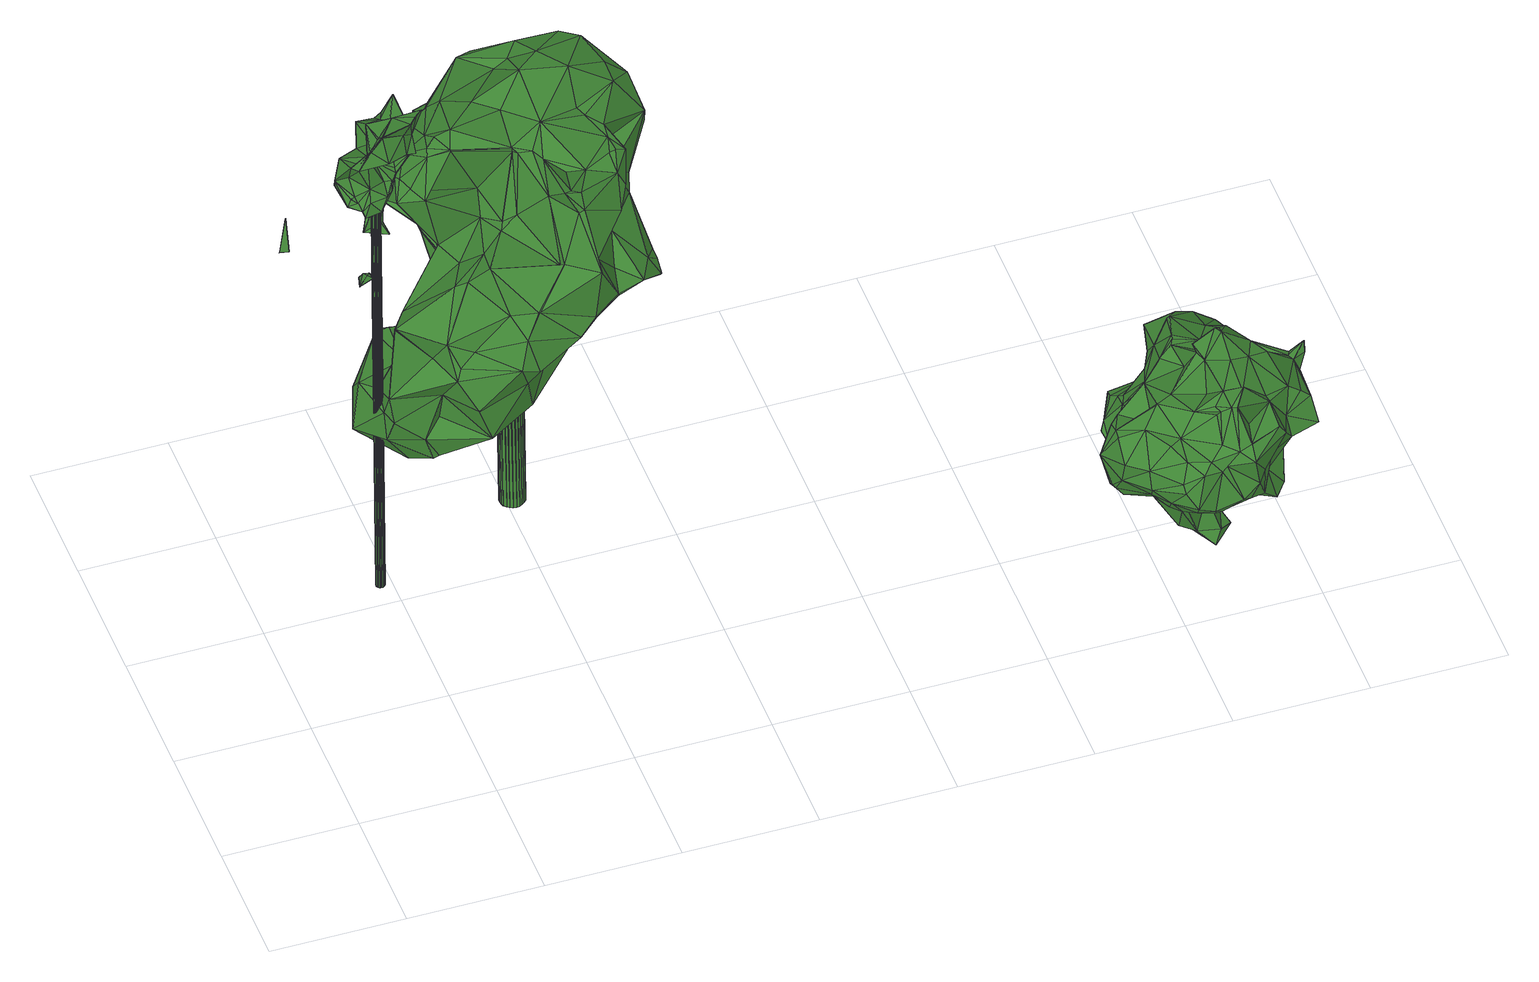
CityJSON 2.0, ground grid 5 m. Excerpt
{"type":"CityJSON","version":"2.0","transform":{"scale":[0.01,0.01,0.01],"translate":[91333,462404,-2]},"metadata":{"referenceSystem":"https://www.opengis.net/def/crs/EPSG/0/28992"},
"CityObjects":{
"tree1":{"type":"SolitaryVegetationObject","attributes":{"gtid":110,"crown_width_m":3.62,"crown_median_z":19.02,"trunk_H_m":19.34,"trunk_DBH_m":0.328,"trunk_radius_m":0.164,"trunk_base_height_m":-0.32,"original_gtid":"114"},"geometry":[{"type":"Solid","lod":"3","boundaries":[[[[0,1,2]],[[3,4,5]],[[6,7,8]],[[9,10,11]],[[12,13,6]],[[14,15,16]],[[17,18,19]],[[20,21,22]],[[23,22,21]],[[24,25,26]],[[27,28,29]],[[30,31,32]],[[33,3,34]],[[35,36,37]],[[38,10,39]],[[38,39,40]],[[41,42,43]],[[44,45,46]],[[47,48,49]],[[50,30,32]],[[17,21,20]],[[51,52,53]],[[54,19,18]],[[55,32,31]],[[56,57,50]],[[46,45,57]],[[50,57,45]],[[50,45,30]],[[6,13,58]],[[35,37,59]],[[37,36,59]],[[36,35,59]],[[30,45,31]],[[44,31,45]],[[60,61,28]],[[38,62,63]],[[64,65,66]],[[24,67,68]],[[6,8,69]],[[70,1,16]],[[3,5,34]],[[71,72,12]],[[73,74,75]],[[57,56,46]],[[47,76,66]],[[43,77,29]],[[6,58,7]],[[38,7,78]],[[28,79,64]],[[80,81,82]],[[33,4,3]],[[83,74,84]],[[85,86,87]],[[60,28,64]],[[88,89,33]],[[90,91,92]],[[90,93,91]],[[42,94,52]],[[95,38,40]],[[79,96,73]],[[33,97,4]],[[91,98,92]],[[29,99,27]],[[100,72,71]],[[100,71,101]],[[69,102,103]],[[98,81,80]],[[83,47,75]],[[104,105,100]],[[28,27,79]],[[60,66,93]],[[33,89,97]],[[7,106,8]],[[69,105,102]],[[8,105,69]],[[107,108,38]],[[38,108,7]],[[44,82,31]],[[1,14,16]],[[109,14,1]],[[109,1,0]],[[54,18,110]],[[20,110,18]],[[104,102,105]],[[90,85,61]],[[85,87,61]],[[34,88,33]],[[111,11,99]],[[6,69,112]],[[6,112,12]],[[29,77,99]],[[70,2,1]],[[56,90,92]],[[108,106,7]],[[80,46,113]],[[80,113,98]],[[114,78,58]],[[52,94,115]],[[103,71,12]],[[39,116,40]],[[88,117,89]],[[115,53,52]],[[89,117,118]],[[31,82,55]],[[88,118,117]],[[49,48,24]],[[98,119,81]],[[120,81,119]],[[53,121,51]],[[82,81,122]],[[122,81,120]],[[29,28,123]],[[87,28,61]],[[24,26,124]],[[79,75,64]],[[79,73,75]],[[70,109,125]],[[84,126,83]],[[95,62,38]],[[108,107,13]],[[73,96,107]],[[108,13,12]],[[9,51,10]],[[40,26,95]],[[84,62,126]],[[64,66,60]],[[50,85,127]],[[50,127,56]],[[19,21,17]],[[106,108,100]],[[13,96,58]],[[58,96,114]],[[79,114,96]],[[11,10,38]],[[82,110,128]],[[82,128,55]],[[42,41,94]],[[54,110,43]],[[46,80,44]],[[75,74,83]],[[118,88,97]],[[20,18,17]],[[32,128,50]],[[110,50,128]],[[50,129,85]],[[22,85,129]],[[22,123,85]],[[129,20,22]],[[110,20,129]],[[50,110,129]],[[114,11,38]],[[15,109,130]],[[15,14,109]],[[114,38,78]],[[7,58,78]],[[2,131,0]],[[70,130,109]],[[70,16,130]],[[130,16,15]],[[75,65,64]],[[75,66,65]],[[123,28,86]],[[41,120,119]],[[107,96,13]],[[62,132,126]],[[100,108,72]],[[82,44,80]],[[116,121,115]],[[4,97,5]],[[115,94,41]],[[90,56,133]],[[90,133,85]],[[10,121,39]],[[116,39,121]],[[115,124,116]],[[104,101,102]],[[127,85,133]],[[127,133,56]],[[120,41,122]],[[10,51,121]],[[111,9,11]],[[51,9,111]],[[110,82,41]],[[43,110,41]],[[122,41,82]],[[115,121,53]],[[87,86,28]],[[114,134,11]],[[99,11,134]],[[5,97,34]],[[88,34,97]],[[106,100,8]],[[105,8,100]],[[77,51,111]],[[27,114,79]],[[124,26,116]],[[40,116,26]],[[125,131,2]],[[125,0,131]],[[71,103,101]],[[101,103,102]],[[111,99,77]],[[27,134,114]],[[99,134,27]],[[68,49,24]],[[75,47,66]],[[41,119,135]],[[123,86,85]],[[51,136,52]],[[77,136,51]],[[43,136,77]],[[22,23,123]],[[2,70,125]],[[89,118,97]],[[56,113,46]],[[92,113,56]],[[98,113,92]],[[68,67,66]],[[93,66,67]],[[93,67,91]],[[41,135,115]],[[115,135,124]],[[135,24,124]],[[73,107,74]],[[135,119,91]],[[91,119,98]],[[135,91,24]],[[12,72,108]],[[47,83,48]],[[125,109,0]],[[55,128,32]],[[101,104,100]],[[23,29,123]],[[23,21,29]],[[29,21,43]],[[43,21,54]],[[19,54,21]],[[74,107,63]],[[107,38,63]],[[136,42,52]],[[136,43,42]],[[60,137,61]],[[90,137,93]],[[61,137,90]],[[60,93,137]],[[24,91,67]],[[84,74,63]],[[12,112,103]],[[69,103,112]],[[84,63,62]],[[49,68,76]],[[49,76,47]],[[48,83,126]],[[48,126,132]],[[68,66,76]],[[132,62,95]],[[95,25,132]],[[26,25,95]],[[48,25,24]],[[48,132,25]],[[138,139,140]],[[138,140,141]],[[141,140,142]],[[141,142,143]],[[140,139,144]],[[140,144,142]],[[142,144,145]],[[142,145,143]],[[144,139,146]],[[144,146,145]],[[145,146,147]],[[145,147,143]],[[146,139,148]],[[146,148,147]],[[147,148,149]],[[147,149,143]],[[148,139,150]],[[148,150,149]],[[149,150,151]],[[149,151,143]],[[150,139,152]],[[150,152,151]],[[151,152,153]],[[151,153,143]],[[152,139,154]],[[152,154,153]],[[153,154,155]],[[153,155,143]],[[154,139,156]],[[154,156,155]],[[155,156,157]],[[155,157,143]],[[156,139,158]],[[156,158,157]],[[157,158,159]],[[157,159,143]],[[158,139,160]],[[158,160,159]],[[159,160,161]],[[159,161,143]],[[160,139,162]],[[160,162,161]],[[161,162,163]],[[161,163,143]],[[162,139,164]],[[162,164,163]],[[163,164,165]],[[163,165,143]],[[164,139,166]],[[164,166,165]],[[165,166,167]],[[165,167,143]],[[166,139,168]],[[166,168,167]],[[167,168,169]],[[167,169,143]],[[168,139,170]],[[168,170,169]],[[169,170,171]],[[169,171,143]],[[170,139,172]],[[170,172,171]],[[171,172,173]],[[171,173,143]],[[172,139,174]],[[172,174,173]],[[173,174,175]],[[173,175,143]],[[174,139,176]],[[174,176,175]],[[175,176,177]],[[175,177,143]],[[176,139,178]],[[176,178,177]],[[177,178,179]],[[177,179,143]],[[178,139,180]],[[178,180,179]],[[179,180,181]],[[179,181,143]],[[180,139,182]],[[180,182,181]],[[181,182,183]],[[181,183,143]],[[182,139,184]],[[182,184,183]],[[183,184,185]],[[183,185,143]],[[184,139,186]],[[184,186,185]],[[185,186,187]],[[185,187,143]],[[186,139,138]],[[186,138,187]],[[187,138,141]],[[187,141,143]]]]}]},
"tree2":{"type":"SolitaryVegetationObject","attributes":{"gtid":131,"crown_width_m":11.67,"crown_median_z":12.23,"trunk_H_m":13.5,"trunk_DBH_m":0.923,"trunk_radius_m":0.462,"trunk_base_height_m":-1.27,"original_gtid":"135"},"geometry":[{"type":"Solid","lod":"3","boundaries":[[[[188,189,190]],[[191,190,189]],[[192,193,194]],[[195,196,197]],[[198,199,200]],[[201,202,203]],[[201,203,204]],[[205,206,207]],[[208,209,210]],[[208,210,211]],[[212,190,191]],[[213,190,212]],[[214,215,216]],[[217,216,215]],[[218,219,220]],[[221,222,223]],[[224,225,226]],[[227,228,199]],[[229,230,207]],[[231,232,233]],[[188,234,235]],[[224,236,225]],[[237,238,239]],[[233,239,238]],[[231,240,232]],[[241,232,240]],[[239,233,242]],[[243,244,245]],[[224,226,246]],[[247,248,220]],[[249,250,251]],[[252,253,204]],[[254,255,256]],[[223,257,258]],[[259,227,260]],[[261,262,263]],[[264,265,266]],[[267,268,269]],[[267,269,270]],[[271,206,205]],[[272,268,258]],[[273,274,275]],[[273,276,274]],[[277,278,279]],[[280,251,281]],[[280,281,209]],[[258,282,223]],[[233,238,283]],[[284,285,286]],[[287,263,288]],[[289,287,288]],[[224,246,290]],[[291,292,293]],[[229,294,230]],[[295,296,297]],[[287,298,261]],[[299,298,287]],[[300,301,302]],[[251,297,296]],[[303,304,305]],[[306,304,303]],[[307,238,308]],[[307,308,309]],[[310,311,312]],[[197,267,313]],[[314,315,316]],[[317,318,319]],[[320,319,318]],[[194,263,321]],[[202,284,286]],[[322,323,324]],[[204,325,252]],[[215,214,326]],[[214,327,328]],[[262,246,329]],[[253,313,270]],[[196,330,258]],[[331,332,218]],[[209,319,280]],[[333,334,225]],[[309,335,255]],[[336,337,338]],[[219,339,247]],[[340,226,225]],[[341,190,213]],[[228,227,342]],[[331,343,332]],[[278,344,304]],[[249,251,280]],[[345,346,205]],[[289,347,299]],[[347,348,299]],[[271,282,330]],[[271,346,282]],[[239,242,349]],[[237,349,242]],[[237,242,350]],[[237,239,349]],[[351,205,207]],[[352,353,354]],[[350,355,237]],[[356,357,358]],[[356,359,357]],[[213,360,197]],[[275,274,361]],[[355,362,237]],[[363,364,365]],[[320,366,266]],[[253,367,313]],[[218,312,219]],[[332,368,312]],[[314,369,370]],[[371,277,331]],[[330,372,206]],[[229,372,373]],[[247,339,374]],[[323,322,375]],[[219,312,311]],[[376,377,378]],[[312,218,332]],[[331,218,371]],[[379,317,306]],[[380,381,382]],[[199,228,200]],[[352,354,365]],[[358,357,383]],[[255,307,309]],[[262,321,263]],[[248,384,371]],[[302,359,356]],[[198,359,302]],[[248,247,384]],[[371,384,385]],[[386,294,229]],[[387,292,254]],[[355,388,389]],[[355,390,388]],[[391,388,392]],[[273,221,282]],[[256,351,387]],[[256,387,254]],[[351,356,387]],[[238,307,283]],[[393,394,260]],[[264,395,396]],[[397,314,316]],[[247,220,219]],[[217,398,322]],[[351,207,230]],[[199,260,227]],[[325,399,252]],[[400,252,399]],[[401,306,326]],[[313,367,402]],[[212,360,213]],[[373,360,212]],[[206,271,330]],[[283,231,233]],[[403,231,283]],[[279,278,404]],[[405,396,395]],[[216,327,214]],[[207,372,229]],[[207,206,372]],[[195,373,406]],[[371,218,220]],[[371,220,248]],[[407,408,409]],[[253,270,201]],[[217,324,216]],[[410,276,291]],[[243,245,231]],[[411,231,245]],[[404,306,317]],[[246,226,329]],[[200,412,198]],[[222,362,389]],[[340,401,226]],[[413,414,415]],[[286,347,416]],[[215,278,304]],[[215,304,401]],[[417,418,419]],[[405,395,420]],[[244,231,403]],[[404,317,319]],[[407,244,408]],[[421,244,407]],[[421,407,320]],[[343,368,332]],[[212,191,373]],[[422,382,423]],[[422,380,382]],[[358,387,356]],[[393,191,424]],[[266,409,264]],[[295,425,211]],[[354,426,365]],[[426,363,365]],[[310,368,427]],[[409,428,358]],[[240,231,411]],[[339,216,374]],[[273,429,221]],[[344,430,431]],[[261,263,287]],[[289,416,347]],[[255,432,307]],[[292,432,255]],[[355,389,362]],[[217,215,433]],[[434,250,249]],[[435,250,434]],[[236,436,261]],[[390,233,232]],[[424,259,394]],[[330,406,372]],[[373,372,406]],[[391,377,376]],[[390,232,241]],[[216,324,374]],[[322,324,217]],[[437,385,384]],[[438,276,439]],[[208,343,440]],[[440,279,209]],[[404,209,279]],[[404,319,209]],[[441,442,337]],[[322,430,375]],[[208,440,209]],[[369,314,378]],[[369,378,377]],[[382,381,364]],[[443,444,411]],[[445,338,337]],[[343,279,440]],[[277,279,343]],[[277,343,331]],[[446,325,353]],[[447,448,449]],[[450,447,449]],[[353,352,451]],[[236,452,225]],[[307,453,283]],[[373,191,229]],[[401,329,226]],[[328,353,321]],[[354,353,328]],[[190,341,454]],[[417,454,341]],[[383,455,395]],[[412,455,383]],[[456,457,458]],[[415,292,428]],[[292,358,428]],[[431,459,305]],[[431,305,344]],[[204,203,325]],[[305,304,344]],[[335,309,362]],[[335,362,222]],[[288,263,194]],[[335,222,429]],[[252,400,253]],[[367,253,400]],[[390,242,233]],[[313,267,270]],[[460,461,459]],[[462,463,464]],[[258,268,196]],[[345,465,466]],[[225,452,333]],[[228,455,412]],[[362,238,237]],[[383,264,409]],[[358,292,387]],[[262,436,246]],[[295,210,296]],[[211,210,295]],[[310,312,368]],[[394,393,467]],[[227,259,468]],[[227,468,469]],[[254,292,255]],[[390,241,388]],[[341,213,402]],[[445,449,338]],[[348,347,286]],[[336,299,441]],[[336,441,337]],[[194,325,203]],[[242,390,350]],[[389,447,222]],[[391,376,470]],[[391,470,389]],[[328,327,354]],[[382,364,471]],[[353,325,321]],[[266,434,472]],[[402,367,341]],[[464,463,354]],[[313,402,213]],[[313,213,197]],[[415,293,292]],[[455,342,473]],[[383,395,264]],[[357,412,383]],[[456,262,457]],[[456,321,262]],[[455,473,420]],[[336,316,333]],[[234,188,454]],[[234,454,417]],[[405,420,265]],[[445,450,449]],[[204,253,201]],[[396,265,264]],[[405,265,396]],[[266,265,420]],[[266,420,434]],[[319,320,280]],[[435,251,250]],[[419,234,417]],[[474,189,188]],[[417,400,446]],[[341,400,417]],[[475,240,476]],[[240,477,476]],[[201,284,202]],[[223,447,450]],[[222,447,223]],[[478,423,479]],[[345,466,346]],[[351,438,205]],[[205,438,439]],[[256,438,351]],[[432,480,415]],[[291,480,432]],[[240,388,241]],[[240,475,388]],[[198,357,359]],[[475,476,461]],[[481,217,433]],[[444,477,411]],[[303,305,444]],[[208,368,343]],[[208,482,368]],[[303,443,245]],[[303,245,379]],[[339,483,216]],[[341,367,400]],[[395,455,420]],[[344,278,277]],[[317,379,318]],[[410,291,293]],[[403,453,244]],[[432,244,453]],[[457,329,401]],[[302,356,294]],[[431,398,484]],[[303,444,443]],[[468,423,469]],[[383,409,358]],[[195,360,373]],[[363,485,425]],[[223,282,221]],[[374,324,323]],[[302,301,198]],[[196,268,267]],[[196,267,197]],[[336,298,299]],[[338,316,336]],[[334,315,370]],[[393,260,199]],[[323,486,374]],[[375,247,486]],[[375,486,323]],[[314,370,315]],[[487,315,334]],[[484,488,460]],[[195,197,360]],[[351,294,356]],[[230,294,351]],[[300,191,301]],[[357,198,412]],[[391,389,388]],[[408,244,428]],[[355,350,390]],[[210,209,281]],[[205,346,271]],[[423,474,422]],[[307,432,453]],[[283,453,403]],[[275,361,335]],[[364,381,365]],[[426,485,363]],[[463,485,426]],[[309,308,362]],[[446,400,399]],[[446,399,325]],[[261,436,262]],[[415,428,432]],[[472,249,280]],[[434,249,472]],[[484,460,459]],[[484,459,431]],[[487,316,315]],[[321,456,328]],[[450,445,257]],[[450,257,223]],[[397,316,338]],[[410,414,465]],[[437,344,385]],[[371,385,277]],[[344,277,385]],[[266,366,409]],[[437,430,344]],[[437,375,430]],[[410,293,414]],[[379,306,303]],[[437,384,375]],[[375,384,247]],[[489,297,471]],[[408,428,409]],[[228,342,455]],[[466,273,346]],[[258,330,282]],[[388,475,392]],[[333,487,334]],[[243,231,244]],[[490,480,291]],[[491,301,393]],[[474,468,259]],[[473,492,420]],[[342,492,473]],[[424,189,474]],[[260,394,259]],[[483,339,311]],[[191,189,424]],[[423,468,474]],[[432,292,291]],[[211,427,208]],[[482,427,368]],[[310,462,311]],[[211,425,427]],[[310,427,462]],[[483,311,462]],[[409,366,407]],[[320,407,366]],[[219,311,339]],[[322,398,430]],[[354,463,426]],[[490,276,413]],[[490,291,276]],[[447,470,448]],[[470,447,389]],[[222,221,429]],[[438,361,274]],[[365,381,352]],[[370,488,334]],[[369,493,494]],[[370,369,494]],[[494,493,488]],[[460,488,493]],[[370,494,488]],[[472,280,495]],[[262,329,457]],[[236,261,298]],[[496,460,493]],[[496,461,460]],[[348,286,285]],[[416,497,286]],[[348,285,498]],[[190,454,188]],[[297,251,478]],[[434,420,492]],[[434,492,435]],[[273,282,346]],[[438,274,276]],[[425,485,462]],[[463,462,485]],[[382,479,423]],[[378,397,338]],[[469,478,435]],[[251,435,478]],[[478,469,423]],[[496,493,391]],[[496,391,461]],[[228,412,200]],[[208,427,482]],[[419,499,234]],[[362,308,238]],[[288,194,289]],[[443,411,245]],[[418,500,446]],[[417,446,500]],[[417,500,418]],[[272,258,257]],[[289,194,497]],[[194,193,501]],[[501,193,192]],[[289,497,416]],[[413,480,490]],[[497,502,286]],[[393,424,467]],[[394,467,424]],[[273,275,429]],[[306,401,304]],[[411,477,240]],[[335,429,275]],[[425,503,363]],[[425,295,503]],[[462,427,425]],[[273,466,276]],[[424,474,259]],[[191,300,386]],[[432,428,244]],[[458,457,401]],[[469,342,227]],[[215,326,278]],[[458,401,326]],[[458,326,456]],[[456,326,328]],[[328,326,214]],[[276,410,439]],[[326,404,278]],[[198,504,199]],[[501,192,321]],[[419,418,499]],[[287,289,299]],[[326,306,404]],[[374,486,247]],[[202,286,502]],[[497,194,502]],[[255,335,361]],[[255,361,256]],[[256,361,438]],[[325,501,321]],[[194,501,325]],[[363,503,489]],[[295,489,503]],[[376,338,449]],[[376,378,338]],[[376,449,470]],[[470,449,448]],[[342,469,492]],[[435,492,469]],[[430,398,431]],[[205,439,505]],[[205,505,345]],[[201,506,284]],[[410,505,439]],[[499,451,380]],[[380,451,381]],[[381,451,352]],[[413,415,480]],[[297,489,295]],[[471,479,382]],[[478,479,297]],[[471,297,479]],[[337,442,445]],[[257,445,442]],[[272,442,268]],[[441,268,442]],[[272,257,442]],[[391,475,461]],[[391,392,475]],[[299,348,498]],[[472,495,266]],[[266,495,320]],[[280,320,495]],[[296,210,281]],[[296,281,251]],[[320,318,421]],[[333,316,487]],[[377,391,493]],[[377,493,369]],[[236,224,290]],[[464,354,327]],[[484,334,488]],[[421,245,244]],[[318,245,421]],[[318,379,245]],[[353,451,446]],[[418,446,451]],[[499,418,451]],[[298,452,236]],[[298,336,452]],[[333,452,336]],[[378,314,397]],[[293,415,414]],[[489,471,363]],[[364,363,471]],[[401,340,334]],[[334,340,225]],[[290,246,436]],[[290,436,236]],[[459,444,305]],[[196,406,330]],[[195,406,196]],[[386,300,294]],[[229,191,386]],[[465,414,466]],[[294,300,302]],[[413,276,414]],[[276,466,414]],[[465,505,410]],[[345,505,465]],[[216,483,327]],[[462,464,327]],[[462,327,483]],[[192,194,321]],[[459,476,477]],[[459,461,476]],[[459,477,444]],[[270,498,201]],[[203,202,502]],[[474,188,235]],[[499,235,234]],[[499,380,235]],[[422,235,380]],[[474,235,422]],[[217,481,398]],[[484,398,481]],[[268,441,269]],[[491,504,301]],[[199,504,491]],[[284,506,285]],[[401,433,215]],[[481,433,484]],[[491,393,199]],[[393,301,191]],[[334,433,401]],[[484,433,334]],[[498,270,269]],[[299,269,441]],[[498,269,299]],[[203,502,194]],[[198,301,504]],[[498,506,201]],[[285,506,498]],[[507,508,509]],[[507,509,510]],[[510,509,511]],[[510,511,512]],[[509,508,513]],[[509,513,511]],[[511,513,514]],[[511,514,512]],[[513,508,515]],[[513,515,514]],[[514,515,516]],[[514,516,512]],[[515,508,517]],[[515,517,516]],[[516,517,518]],[[516,518,512]],[[517,508,519]],[[517,519,518]],[[518,519,520]],[[518,520,512]],[[519,508,521]],[[519,521,520]],[[520,521,522]],[[520,522,512]],[[521,508,523]],[[521,523,522]],[[522,523,524]],[[522,524,512]],[[523,508,525]],[[523,525,524]],[[524,525,526]],[[524,526,512]],[[525,508,527]],[[525,527,526]],[[526,527,528]],[[526,528,512]],[[527,508,529]],[[527,529,528]],[[528,529,530]],[[528,530,512]],[[529,508,531]],[[529,531,530]],[[530,531,532]],[[530,532,512]],[[531,508,533]],[[531,533,532]],[[532,533,534]],[[532,534,512]],[[533,508,535]],[[533,535,534]],[[534,535,536]],[[534,536,512]],[[535,508,537]],[[535,537,536]],[[536,537,538]],[[536,538,512]],[[537,508,539]],[[537,539,538]],[[538,539,540]],[[538,540,512]],[[539,508,541]],[[539,541,540]],[[540,541,542]],[[540,542,512]],[[541,508,543]],[[541,543,542]],[[542,543,544]],[[542,544,512]],[[543,508,545]],[[543,545,544]],[[544,545,546]],[[544,546,512]],[[545,508,547]],[[545,547,546]],[[546,547,548]],[[546,548,512]],[[547,508,549]],[[547,549,548]],[[548,549,550]],[[548,550,512]],[[549,508,551]],[[549,551,550]],[[550,551,552]],[[550,552,512]],[[551,508,553]],[[551,553,552]],[[552,553,554]],[[552,554,512]],[[553,508,555]],[[553,555,554]],[[554,555,556]],[[554,556,512]],[[555,508,507]],[[555,507,556]],[[556,507,510]],[[556,510,512]]]]}]},
"tree3":{"type":"SolitaryVegetationObject","attributes":{"gtid":237,"crown_width_m":7.63,"crown_median_z":4.23,"trunk_H_m":4.38,"trunk_DBH_m":0.263,"trunk_radius_m":0.131,"trunk_base_height_m":-0.15,"original_gtid":"242"},"geometry":[{"type":"Solid","lod":"3","boundaries":[[[[557,558,559]],[[560,561,562]],[[563,564,565]],[[566,564,563]],[[567,568,569]],[[570,571,572]],[[562,561,558]],[[573,574,575]],[[576,577,578]],[[579,580,581]],[[582,583,584]],[[582,585,583]],[[586,574,587]],[[588,589,590]],[[591,567,592]],[[593,594,595]],[[596,597,598]],[[599,577,600]],[[573,575,601]],[[602,603,604]],[[587,574,573]],[[605,606,587]],[[607,608,609]],[[610,611,575]],[[605,612,606]],[[613,614,615]],[[616,617,600]],[[618,619,620]],[[621,622,623]],[[564,623,622]],[[624,625,593]],[[618,626,619]],[[627,628,629]],[[630,631,632]],[[633,634,635]],[[636,634,633]],[[637,581,580]],[[637,580,638]],[[639,640,602]],[[641,642,572]],[[643,644,645]],[[646,647,648]],[[633,649,620]],[[638,630,650]],[[594,593,650]],[[651,608,607]],[[652,653,636]],[[619,654,655]],[[656,657,658]],[[632,647,594]],[[594,647,646]],[[659,601,628]],[[573,601,659]],[[660,661,662]],[[610,663,664]],[[594,630,632]],[[594,650,630]],[[638,650,593]],[[559,665,666]],[[644,666,665]],[[667,668,669]],[[643,645,583]],[[670,585,671]],[[670,671,672]],[[673,591,674]],[[639,602,604]],[[631,675,676]],[[677,560,678]],[[677,678,679]],[[558,680,562]],[[681,682,683]],[[594,646,595]],[[684,562,685]],[[686,684,685]],[[648,632,672]],[[687,688,689]],[[598,690,596]],[[691,690,598]],[[692,693,653]],[[692,653,652]],[[561,665,558]],[[628,627,685]],[[686,685,627]],[[604,664,639]],[[671,585,582]],[[563,694,666]],[[695,696,687]],[[697,698,699]],[[596,700,597]],[[643,583,670]],[[643,670,701]],[[602,702,603]],[[593,637,638]],[[687,696,622]],[[566,644,643]],[[703,704,705]],[[639,664,640]],[[584,706,707]],[[571,708,572]],[[576,651,607]],[[561,560,677]],[[607,609,600]],[[699,709,710]],[[699,710,711]],[[662,661,712]],[[698,713,625]],[[698,625,624]],[[713,637,625]],[[593,625,637]],[[698,697,713]],[[704,703,714]],[[715,651,576]],[[581,716,715]],[[640,663,669]],[[633,620,619]],[[638,580,630]],[[717,702,602]],[[718,719,720]],[[721,612,605]],[[722,719,683]],[[681,719,718]],[[683,719,681]],[[681,718,717]],[[702,717,718]],[[682,668,667]],[[723,724,725]],[[725,673,726]],[[725,726,588]],[[689,695,687]],[[707,706,679]],[[727,669,663]],[[727,728,669]],[[728,729,669]],[[648,730,679]],[[618,612,626]],[[720,731,732]],[[570,733,571]],[[570,734,733]],[[603,702,661]],[[735,736,655]],[[676,737,738]],[[562,680,685]],[[680,739,685]],[[740,739,680]],[[564,741,623]],[[635,742,633]],[[636,655,743]],[[719,744,731]],[[745,724,692]],[[746,710,568]],[[600,577,607]],[[576,607,577]],[[602,640,717]],[[723,588,747]],[[747,693,692]],[[691,599,600]],[[610,586,705]],[[702,712,661]],[[606,612,748]],[[749,598,658]],[[749,658,657]],[[641,572,728]],[[736,622,750]],[[688,622,736]],[[670,613,701]],[[751,613,670]],[[752,699,698]],[[586,606,753]],[[648,754,646]],[[755,754,648]],[[743,655,736]],[[715,716,711]],[[610,664,611]],[[587,756,605]],[[652,636,757]],[[717,682,681]],[[566,563,644]],[[578,758,576]],[[735,688,736]],[[600,617,691]],[[722,752,744]],[[753,748,759]],[[649,759,748]],[[752,722,760]],[[722,667,760]],[[723,725,588]],[[616,609,673]],[[673,568,567]],[[746,651,710]],[[746,608,651]],[[752,760,761]],[[752,698,744]],[[558,665,559]],[[741,566,643]],[[741,564,566]],[[628,739,659]],[[685,739,628]],[[733,762,709]],[[733,709,699]],[[762,734,569]],[[569,734,763]],[[764,765,613]],[[732,754,766]],[[664,663,640]],[[579,758,578]],[[648,647,632]],[[688,695,689]],[[719,722,744]],[[731,744,698]],[[731,698,624]],[[709,568,710]],[[652,767,692]],[[725,616,673]],[[576,758,715]],[[728,572,708]],[[699,711,716]],[[699,716,697]],[[722,768,667]],[[672,671,730]],[[660,662,720]],[[660,720,769]],[[694,695,721]],[[644,563,666]],[[583,585,670]],[[635,634,747]],[[747,634,693]],[[636,693,634]],[[727,770,771]],[[772,771,770]],[[563,695,694]],[[720,662,718]],[[727,663,714]],[[630,773,631]],[[573,774,587]],[[587,774,756]],[[601,629,628]],[[624,593,732]],[[603,627,604]],[[715,758,581]],[[579,581,758]],[[636,633,655]],[[568,709,762]],[[568,762,569]],[[632,631,764]],[[733,734,762]],[[671,582,707]],[[747,692,723]],[[718,712,702]],[[562,678,560]],[[750,775,757]],[[636,653,693]],[[595,732,593]],[[646,732,595]],[[621,775,750]],[[635,747,590]],[[635,590,589]],[[679,678,769]],[[733,760,571]],[[776,589,726]],[[679,706,677]],[[731,624,732]],[[757,775,652]],[[596,652,775]],[[562,684,678]],[[682,768,683]],[[667,768,682]],[[767,596,690]],[[767,652,596]],[[669,729,667]],[[729,571,760]],[[667,729,760]],[[728,571,729]],[[609,616,600]],[[757,636,743]],[[587,606,586]],[[776,642,641]],[[564,696,565]],[[564,622,696]],[[703,770,714]],[[640,668,717]],[[682,717,668]],[[570,572,734]],[[669,668,640]],[[572,642,734]],[[765,738,737]],[[608,746,609]],[[673,746,568]],[[609,746,673]],[[604,611,664]],[[711,710,715]],[[651,715,710]],[[777,737,657]],[[613,737,777]],[[765,737,613]],[[631,778,764]],[[676,778,631]],[[676,738,778]],[[763,592,567]],[[765,764,738]],[[778,738,764]],[[763,567,569]],[[720,766,755]],[[777,614,613]],[[584,561,677]],[[763,591,592]],[[734,591,763]],[[759,772,770]],[[751,764,613]],[[615,614,779]],[[700,779,614]],[[700,623,779]],[[780,661,781]],[[672,730,648]],[[759,703,753]],[[588,590,747]],[[619,655,633]],[[584,665,561]],[[645,665,584]],[[579,578,782]],[[584,583,645]],[[776,771,635]],[[641,771,776]],[[701,741,643]],[[781,769,678]],[[644,665,645]],[[757,743,750]],[[642,776,591]],[[642,591,734]],[[567,591,673]],[[680,558,557]],[[557,740,680]],[[753,703,705]],[[618,620,649]],[[749,675,577]],[[578,577,675]],[[726,783,776]],[[705,704,663]],[[764,672,632]],[[672,751,670]],[[672,764,751]],[[714,770,727]],[[687,622,688]],[[727,771,641]],[[753,705,586]],[[750,622,621]],[[635,759,742]],[[656,658,597]],[[597,658,598]],[[695,563,696]],[[563,565,696]],[[691,598,599]],[[678,780,781]],[[678,684,780]],[[700,775,623]],[[700,656,597]],[[627,780,686]],[[676,749,737]],[[657,737,749]],[[724,691,617]],[[769,720,755]],[[728,727,641]],[[692,767,745]],[[726,589,588]],[[754,755,766]],[[749,577,599]],[[598,749,599]],[[700,784,656]],[[736,750,743]],[[722,683,768]],[[621,623,775]],[[603,661,780]],[[686,780,684]],[[769,781,660]],[[660,781,661]],[[603,780,627]],[[618,748,612]],[[649,633,742]],[[649,742,759]],[[694,785,666]],[[732,646,754]],[[679,755,648]],[[769,755,679]],[[728,708,571]],[[692,724,723]],[[690,691,724]],[[767,724,745]],[[690,724,767]],[[688,735,695]],[[721,695,735]],[[725,617,616]],[[724,617,725]],[[782,578,675]],[[782,675,631]],[[606,748,753]],[[659,774,573]],[[730,671,707]],[[700,596,775]],[[749,676,675]],[[677,706,584]],[[662,712,718]],[[574,610,575]],[[611,604,629]],[[611,629,575]],[[610,574,586]],[[701,613,615]],[[610,705,663]],[[615,779,741]],[[741,701,615]],[[657,614,777]],[[700,614,657]],[[741,779,623]],[[704,714,663]],[[774,659,739]],[[774,739,557]],[[557,739,740]],[[601,575,629]],[[584,707,582]],[[776,635,589]],[[730,707,679]],[[703,759,770]],[[649,748,618]],[[772,635,771]],[[772,759,635]],[[619,626,654]],[[713,716,637]],[[581,637,716]],[[699,761,733]],[[697,716,713]],[[756,774,785]],[[605,756,785]],[[559,666,785]],[[559,785,557]],[[557,785,774]],[[694,721,785]],[[721,605,785]],[[627,629,604]],[[776,783,591]],[[591,783,674]],[[673,674,783]],[[673,783,726]],[[626,721,654]],[[720,786,731]],[[719,731,786]],[[719,786,720]],[[699,752,761]],[[733,761,760]],[[721,626,612]],[[732,766,720]],[[579,782,580]],[[721,735,654]],[[655,654,735]],[[657,656,784]],[[657,784,700]],[[631,773,782]],[[580,782,773]],[[580,773,630]],[[787,788,789]],[[787,789,790]],[[790,789,791]],[[790,791,792]],[[789,788,793]],[[789,793,791]],[[791,793,794]],[[791,794,792]],[[793,788,795]],[[793,795,794]],[[794,795,796]],[[794,796,792]],[[795,788,797]],[[795,797,796]],[[796,797,798]],[[796,798,792]],[[797,788,799]],[[797,799,798]],[[798,799,800]],[[798,800,792]],[[799,788,801]],[[799,801,800]],[[800,801,802]],[[800,802,792]],[[801,788,803]],[[801,803,802]],[[802,803,804]],[[802,804,792]],[[803,788,805]],[[803,805,804]],[[804,805,806]],[[804,806,792]],[[805,788,807]],[[805,807,806]],[[806,807,808]],[[806,808,792]],[[807,788,809]],[[807,809,808]],[[808,809,810]],[[808,810,792]],[[809,788,811]],[[809,811,810]],[[810,811,812]],[[810,812,792]],[[811,788,813]],[[811,813,812]],[[812,813,814]],[[812,814,792]],[[813,788,815]],[[813,815,814]],[[814,815,816]],[[814,816,792]],[[815,788,817]],[[815,817,816]],[[816,817,818]],[[816,818,792]],[[817,788,819]],[[817,819,818]],[[818,819,820]],[[818,820,792]],[[819,788,821]],[[819,821,820]],[[820,821,822]],[[820,822,792]],[[821,788,823]],[[821,823,822]],[[822,823,824]],[[822,824,792]],[[823,788,825]],[[823,825,824]],[[824,825,826]],[[824,826,792]],[[825,788,827]],[[825,827,826]],[[826,827,828]],[[826,828,792]],[[827,788,829]],[[827,829,828]],[[828,829,830]],[[828,830,792]],[[829,788,831]],[[829,831,830]],[[830,831,832]],[[830,832,792]],[[831,788,833]],[[831,833,832]],[[832,833,834]],[[832,834,792]],[[833,788,835]],[[833,835,834]],[[834,835,836]],[[834,836,792]],[[835,788,787]],[[835,787,836]],[[836,787,790]],[[836,790,792]]]]}]}
},
"vertices":[
[328,936,1670],[327,935,1671],[334,966,1684],[89,992,1859],[56,995,1863],[57,996,1862],[471,1108,1875],[448,1059,1960],[472,1107,1875],[558,1058,2128],[482,1000,2101],[485,1021,2108],[400,1067,1907],[409,1074,1914],[359,883,1747],[358,883,1749],[358,882,1748],[523,1156,2323],[524,1155,2323],[510,1150,2270],[523,1154,2324],[475,1140,2268],[453,1087,2287],[447,1129,2260],[364,935,2121],[356,904,2085],[422,919,2082],[387,1078,2153],[372,1101,2163],[432,1139,2201],[530,940,2408],[532,939,2406],[559,961,2414],[90,991,1860],[89,993,1860],[600,1209,2150],[599,1207,2150],[601,1208,2150],[422,992,2013],[459,964,2093],[447,943,2080],[460,996,2258],[436,1058,2241],[501,1085,2266],[508,919,2396],[507,920,2398],[410,919,2367],[287,945,2053],[321,889,2070],[319,927,2076],[469,1004,2365],[557,1058,2130],[493,1062,2142],[484,1020,2110],[543,1125,2258],[560,961,2412],[408,934,2354],[409,921,2368],[435,1081,1984],[600,1208,2149],[300,1074,2162],[375,995,2218],[391,896,2041],[321,963,2071],[305,1064,2093],[273,1046,2068],[269,1031,2104],[322,1039,2098],[319,963,2073],[449,1052,1833],[338,933,1732],[374,1032,1826],[412,1048,1904],[350,1049,2056],[307,964,2063],[274,1045,2067],[305,964,2065],[508,1074,2152],[436,1079,1985],[348,1057,2054],[488,942,2331],[498,937,2242],[525,964,2304],[287,945,2051],[317,927,2070],[395,1068,2301],[375,1116,2275],[407,1042,2232],[93,1034,1976],[92,1033,1977],[371,954,2277],[333,958,2196],[374,949,2277],[308,974,2202],[422,1070,2203],[393,894,2042],[382,1056,2030],[57,996,1864],[428,918,2236],[491,1064,2140],[439,1042,1846],[459,1008,1813],[460,1010,1812],[374,1034,1825],[461,1008,1814],[450,1051,1835],[434,1045,1931],[400,1019,2003],[422,1032,1939],[354,914,1746],[526,1056,2312],[557,1059,2129],[438,1044,1845],[410,932,2352],[384,1057,2032],[418,1041,2139],[457,971,2101],[92,1034,1978],[91,1034,1977],[428,920,2235],[498,938,2241],[481,1000,2103],[533,943,2231],[376,1118,2275],[428,974,2103],[340,933,1730],[322,889,2069],[409,974,2316],[499,989,2346],[476,1051,2303],[352,914,1748],[335,965,1684],[322,857,2068],[402,970,2312],[417,1043,2137],[376,992,2213],[507,1072,2152],[344,981,2202],[441,1002,168],[425,1002,168],[441,1006,168],[429,1016,2102],[428,1021,2102],[412,1017,2102],[439,1010,168],[426,1025,2102],[437,1013,168],[424,1028,2102],[433,1016,168],[421,1031,2102],[429,1018,168],[416,1032,2102],[425,1018,168],[412,1033,2102],[421,1018,168],[408,1032,2102],[417,1016,168],[404,1031,2102],[413,1014,168],[401,1028,2102],[411,1010,168],[398,1025,2102],[409,1006,168],[396,1021,2102],[409,1002,168],[396,1017,2102],[409,998,168],[396,1012,2102],[411,994,168],[398,1008,2102],[413,991,168],[401,1005,2102],[417,988,168],[404,1002,2102],[421,986,168],[408,1001,2102],[425,986,168],[412,1000,2102],[429,986,168],[416,1001,2102],[433,988,168],[420,1002,2102],[437,990,168],[424,1005,2102],[439,994,168],[426,1008,2102],[441,998,168],[428,1012,2102],
[987,1184,1875],[1036,1173,1879],[974,1210,1881],[1093,1256,1924],[801,1336,1527],[607,1365,1713],[564,1465,1549],[1054,1631,1850],[957,1745,1832],[825,1535,1855],[1354,1113,1842],[1284,996,1857],[1313,995,1796],[636,1554,1620],[514,1523,1532],[560,1466,1550],[604,1366,1716],[1385,1666,1863],[1297,1658,1929],[1357,1593,1948],[759,790,948],[923,844,1009],[885,781,1176],[706,773,1105],[995,1393,1888],[798,1349,1897],[725,1077,1241],[738,1188,1007],[554,1134,1075],[636,1315,1051],[522,992,746],[350,1078,862],[369,1108,857],[1253,1813,1606],[1323,1861,1426],[1124,1886,1584],[1150,1419,1220],[1046,1566,1172],[1012,1380,1200],[1132,903,1813],[1283,954,1717],[1252,1423,1989],[1400,1472,1920],[1272,1479,1084],[1338,1610,1019],[1404,1605,1037],[976,1212,1860],[961,1120,1646],[1071,1582,1415],[1452,1850,1065],[1487,1594,1118],[1460,1844,1022],[1168,1570,940],[1311,1625,1012],[1395,1845,1022],[1269,1479,1088],[1406,1372,1243],[1185,1406,1149],[985,1354,1244],[394,1204,932],[426,1154,839],[1132,843,1366],[1146,819,1375],[1079,785,1332],[612,1343,1725],[646,1407,1775],[1541,1464,1638],[1485,1630,1434],[1523,1540,1676],[1074,1883,1562],[1033,1816,1775],[1069,922,1893],[1128,929,1874],[937,1497,1484],[879,1430,1438],[825,1391,1513],[1427,1043,1410],[1429,964,1359],[1323,1029,1367],[782,1551,1824],[838,1705,1688],[814,1682,1666],[705,1534,1790],[1273,1765,1812],[1027,1658,1648],[1265,1788,1618],[1379,1698,1492],[1378,1733,1486],[1344,1687,1501],[715,1108,860],[777,1169,994],[813,965,935],[1087,940,1141],[985,874,1187],[1251,1766,1769],[1498,1497,1176],[545,1568,1533],[562,1625,1500],[543,1643,1471],[778,1648,1596],[724,1504,1646],[670,1618,1502],[1148,1423,1405],[1426,1624,1457],[1470,1362,1564],[1350,1429,1625],[1408,1399,1890],[841,712,1310],[907,719,1281],[871,740,1417],[969,1724,1498],[762,1672,1566],[1259,1269,1893],[1307,1167,1866],[1311,1220,1877],[1012,1377,1196],[860,1376,1118],[906,1425,1014],[988,1196,1158],[1509,1563,1244],[1504,1688,1284],[1529,1716,1369],[447,923,996],[424,959,1020],[434,955,893],[718,1389,1858],[779,1740,1202],[782,1701,1201],[833,1694,1240],[1035,1151,1106],[1114,1189,1159],[1079,1001,1079],[1215,1149,1183],[721,1302,1462],[563,1346,1025],[522,1323,1060],[560,1301,1077],[579,1275,1681],[816,1177,1263],[564,1057,1295],[744,1182,1342],[937,1353,1255],[1152,1691,1900],[585,965,757],[589,922,787],[866,1646,1255],[787,1624,1172],[1453,1742,1458],[916,1800,1462],[915,1804,1466],[929,1830,1432],[386,1118,1034],[878,1422,1068],[777,1286,1862],[1165,855,1613],[611,924,792],[736,1308,906],[1244,1615,1847],[1252,1761,1768],[619,1695,1471],[618,1699,1474],[1459,1848,1024],[1336,1864,1058],[1485,1473,1843],[752,1118,1485],[718,1243,1470],[536,1091,1349],[1292,1877,1123],[1503,1346,1769],[1326,1186,1692],[1425,1284,1554],[1304,1273,1729],[912,1458,1892],[1429,1695,1470],[1417,1795,1229],[628,890,1340],[730,961,1542],[692,994,1504],[1198,1139,1439],[701,1313,1869],[557,906,900],[804,1795,1156],[780,1730,1186],[538,1075,770],[1183,1557,1960],[1097,1490,1957],[511,1305,1061],[560,1345,1017],[976,1840,1183],[844,1870,1153],[891,1859,1198],[1054,1225,1173],[895,1090,1618],[814,1038,1582],[799,931,1612],[1389,1178,1569],[546,1178,847],[627,1164,848],[1244,1310,1894],[1518,1394,1675],[1222,1729,1055],[1247,1854,1168],[1308,1774,1033],[1010,1817,1074],[1067,1603,1078],[1185,1044,1858],[1092,930,1890],[1390,980,1438],[1432,1006,1395],[851,1725,1220],[722,1421,932],[630,1281,1727],[696,1292,1846],[861,1372,1137],[737,1339,1890],[1438,1380,1228],[846,1046,1107],[1433,965,1361],[1100,1623,1891],[1180,1297,1363],[1254,1353,1423],[1272,1236,1479],[1331,1465,1643],[1168,1444,1090],[1327,1066,1725],[1180,1526,1533],[1194,1522,1557],[1271,1377,1426],[631,1639,1487],[778,1285,1858],[882,1309,1628],[985,1231,1841],[1345,892,1424],[1167,1275,1218],[1047,909,1569],[1052,878,1602],[1065,1143,1858],[646,832,1214],[475,988,1374],[624,924,1076],[1273,1372,1424],[1357,1804,1471],[684,1402,903],[774,1439,932],[1397,1437,1264],[855,1378,1119],[1240,859,1414],[1145,817,1378],[994,1445,1487],[602,1197,866],[1495,1542,1682],[1454,1520,1681],[779,883,915],[806,1764,1610],[930,1783,1496],[1165,1446,1093],[1049,1499,1023],[1038,1910,1472],[659,1209,1726],[1172,1828,1401],[1158,1791,1383],[1030,1848,1429],[1072,1908,1466],[860,1212,1583],[1016,1684,1239],[1437,1382,1233],[973,1208,1879],[1272,1030,1560],[781,1258,1378],[884,1322,1330],[855,1220,1299],[956,1556,966],[942,1604,996],[992,1623,945],[431,929,1109],[473,990,1370],[519,1063,1329],[1223,1496,1680],[1161,1693,1666],[1124,1075,1840],[1112,904,1804],[1160,797,1600],[1147,1780,1220],[848,864,1433],[1148,986,1383],[1256,949,1460],[1042,1017,1804],[1122,1598,958],[1121,1594,955],[1130,1549,973],[938,806,1472],[934,806,1473],[1299,1487,1292],[819,1481,1043],[620,948,954],[432,1046,1057],[805,1520,1047],[596,946,1238],[510,1307,1057],[798,1677,1213],[788,1627,1168],[721,869,1296],[1221,1645,1374],[1292,1105,1853],[1240,858,1420],[924,1738,1124],[810,1768,1166],[1092,1064,1226],[960,1675,1087],[564,1596,1516],[684,1596,1614],[910,1126,1626],[661,1279,1711],[598,1293,1689],[518,1523,1529],[660,840,1263],[1317,1112,1853],[1369,1482,1841],[562,1599,1520],[1071,1352,74],[1025,1352,73],[1070,1364,74],[1052,1345,1424],[1050,1357,1424],[1006,1345,1423],[1065,1375,74],[1046,1368,1424],[1057,1385,74],[1038,1378,1424],[1048,1392,74],[1029,1385,1424],[1037,1397,73],[1018,1389,1424],[1025,1398,73],[1006,1391,1424],[1013,1397,73],[994,1389,1423],[1002,1392,73],[983,1385,1423],[992,1384,73],[973,1377,1423],[985,1375,73],[966,1368,1423],[980,1364,72],[961,1356,1423],[979,1352,72],[960,1345,1423],[980,1340,72],[961,1333,1423],[985,1329,72],[966,1321,1423],[993,1319,72],[973,1312,1423],[1002,1312,73],[983,1305,1423],[1013,1307,73],[994,1300,1423],[1025,1306,73],[1006,1298,1423],[1037,1307,73],[1018,1300,1423],[1048,1312,73],[1029,1305,1424],[1058,1320,73],[1039,1312,1424],[1065,1329,73],[1046,1322,1424],[1070,1340,74],[1051,1333,1424],
[3346,706,768],[3279,728,817],[3346,686,796],[3162,662,881],[3173,664,884],[3221,744,821],[3379,503,863],[3423,362,913],[3462,417,792],[3378,410,936],[3189,168,321],[3105,181,326],[3163,148,271],[3170,322,379],[3131,383,356],[3155,403,329],[3352,752,573],[3375,726,532],[3314,777,552],[3061,32,572],[3153,50,707],[3086,42,714],[3021,77,662],[2917,137,706],[2924,127,622],[3255,440,888],[3249,414,1032],[3230,513,892],[3159,388,1008],[3408,662,511],[3465,646,624],[3355,170,466],[3357,257,480],[3387,242,472],[3210,247,337],[3234,202,306],[2804,325,650],[2848,294,780],[2849,343,764],[3398,94,780],[3372,88,820],[3261,10,755],[3173,59,720],[3221,21,582],[3287,790,593],[3078,656,462],[3093,706,568],[3122,712,493],[3483,623,634],[3443,613,540],[3125,40,539],[3131,57,513],[3155,60,511],[3317,652,550],[3212,765,558],[3504,540,573],[3210,210,930],[3262,145,992],[3273,189,924],[3172,68,511],[3250,35,568],[3561,504,533],[3602,438,587],[3573,412,544],[3497,226,829],[3526,385,822],[3454,231,859],[2830,298,530],[2829,268,552],[3560,482,588],[3157,793,597],[3188,815,596],[3197,790,576],[2931,222,822],[3033,144,820],[2996,282,869],[3568,402,540],[3460,306,547],[3447,318,491],[3524,291,613],[2837,194,636],[2841,173,726],[3127,700,487],[3112,593,466],[3221,388,367],[3214,364,353],[3270,405,1018],[3328,524,921],[3302,520,922],[2885,379,767],[2987,310,756],[2993,414,850],[3533,495,524],[2844,256,780],[3065,58,533],[3441,160,686],[3373,255,622],[3560,437,626],[3561,389,662],[3260,53,805],[3229,112,933],[3260,51,805],[3288,783,619],[2977,584,645],[3098,646,646],[2962,598,633],[3216,596,489],[3176,684,498],[3282,607,859],[3363,606,822],[3007,481,487],[3101,543,479],[3125,527,484],[3185,334,973],[3168,369,982],[3053,308,875],[3144,197,472],[3126,257,409],[3119,66,750],[3165,92,795],[3141,548,913],[3106,633,798],[3077,489,873],[3240,745,790],[2892,571,514],[2985,545,470],[2931,496,472],[3122,787,752],[3144,804,734],[3134,800,738],[3582,439,847],[3576,411,818],[3584,439,845],[3313,66,658],[3285,39,624],[3362,183,536],[3458,305,550],[3408,527,751],[3526,435,816],[3514,407,825],[2862,248,514],[2850,289,509],[2965,231,487],[3364,166,871],[3273,319,959],[2954,679,585],[3388,538,491],[3301,560,479],[3310,589,494],[3135,529,912],[3124,507,908],[3154,404,332],[3051,220,333],[3036,137,478],[2995,148,503],[2950,644,599],[2835,249,551],[3299,534,477],[2987,105,560],[2939,176,555],[3020,613,468],[2907,590,542],[2904,511,494],[2954,526,662],[3482,502,695],[2929,423,454],[3369,104,474],[3313,75,536],[3229,108,534],[3247,238,515],[3252,438,467],[3185,430,367],[3162,436,498],[3149,443,854],[2894,410,554],[2868,397,612],[3062,260,346],[3209,249,335],[3551,394,763],[3550,391,762],[3212,128,923],[3182,151,892],[3262,751,692],[3260,728,719],[3347,336,936],[3488,426,550],[3524,268,713],[2926,413,456],[3323,148,589],[3057,138,483],[3422,183,458],[3497,538,548],[3216,51,783],[3532,223,797],[3174,281,863],[2956,351,464],[3409,568,507],[2949,428,731],[3012,485,749],[3424,626,647],[3550,191,693],[3027,62,630],[3433,474,485],[3040,348,484],[2997,242,497],[3091,210,317],[3234,203,303],[3101,201,872],[3170,180,895],[2953,440,718],[3357,127,664],[2946,461,462],[3034,527,743],[3352,491,490],[3307,357,471],[3349,420,516],[3005,161,776],[3346,678,681],[3429,183,769],[3308,340,469],[3261,143,993],[3171,164,870],[3357,189,880],[3111,721,689],[3060,602,730],[3047,111,730],[3205,295,500],[3285,159,795],[3391,566,750],[2985,452,606],[3238,351,186],[3225,352,185],[3238,355,186],[3215,375,624],[3215,378,623],[3202,375,623],[3237,358,185],[3214,381,623],[3235,361,185],[3212,384,623],[3232,363,185],[3209,386,623],[3229,364,185],[3206,388,622],[3226,365,184],[3203,389,622],[3222,365,184],[3199,388,622],[3219,364,184],[3196,387,622],[3216,362,184],[3193,385,622],[3214,359,184],[3191,383,622],[3213,356,184],[3189,380,622],[3212,353,184],[3189,376,622],[3212,349,185],[3189,373,622],[3213,346,185],[3190,370,623],[3215,343,185],[3192,367,623],[3218,341,185],[3195,364,623],[3221,340,186],[3198,363,623],[3224,339,186],[3201,362,624],[3228,339,186],[3205,363,624],[3231,340,186],[3208,364,624],[3234,342,186],[3211,366,624],[3236,345,186],[3213,368,624],[3238,348,186],[3214,371,624]
]}
